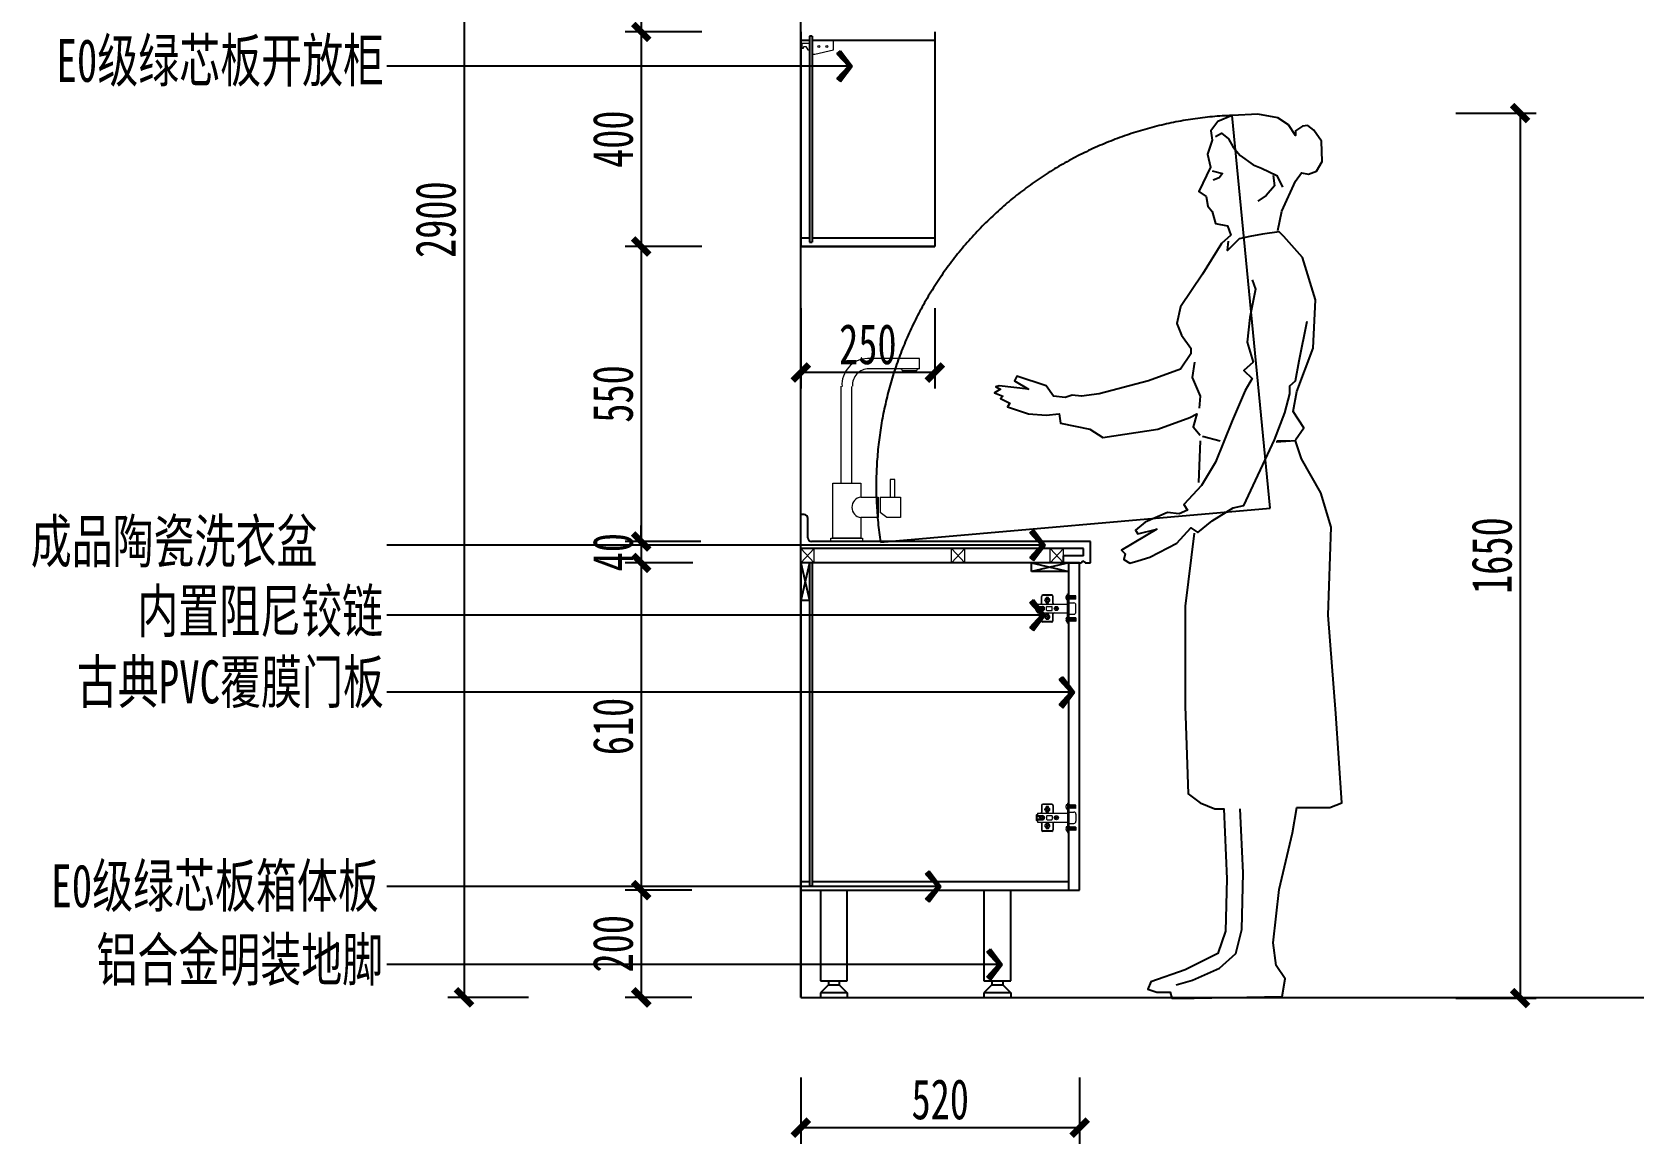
# Model space of a CAD drawing. Header units: millimetres. Extents: x 3104083 to 3173399, y -3165492 to -3044687.
# Drawn here: x 3158618 to 3161623, y -3100592 to -3098520 of the extents above; entities that cross this region are included whole.
import ezdxf

# ---------------------------------------------------------------- set-up
doc = ezdxf.new("R2010")
doc.units = ezdxf.units.MM
doc.header["$LTSCALE"] = 500
doc.header["$MEASUREMENT"] = 0
doc.header["$PDMODE"] = 2
doc.linetypes.add('ACAD_ISO03W100', pattern=[30, 12, -18])
doc.layers.get('0').update_dxf_attribs({"linetype": 'CONTINUOUS'})
doc.layers.get('DEFPOINTS').update_dxf_attribs({"linetype": 'CONTINUOUS'})
for name, color, linetype in [('1', 1, 'CONTINUOUS'), ('D-节点尺寸', 5, 'CONTINUOUS'), ('P-完成面', 3, 'CONTINUOUS'), ('W-基础引线', 35, 'CONTINUOUS'), ('台面', 4, 'CONTINUOUS'), ('柜体', 2, 'CONTINUOUS')]:
    doc.layers.add(name, color=color, linetype=linetype)
for name, color, linetype, lineweight in [('五金辅助件', 25, 'CONTINUOUS', 13), ('墙体', 6, 'CONTINUOUS', 25), ('电器', 85, 'CONTINUOUS', 15)]:
    doc.layers.add(name, color=color, linetype=linetype, lineweight=lineweight)
doc.styles.add('DIM', font='SimSun.ttf', dxfattribs={"width": 0.7})
doc.dimstyles.new('30', dxfattribs={"dimscale": 30, "dimtxt": 2.5, "dimasz": 1, "dimexe": 1, "dimexo": 1, "dimgap": 0.5, "dimtad": 1, "dimdec": 0, "dimzin": 0, "dimdsep": 46, "dimtxsty": 'DIM', "dimblk": 'ARCHTICK', "dimcen": 0, "dimclrd": 5, "dimclre": 5, "dimclrt": 35, "dimadec": 0, "dimazin": 0, "dimtfac": 0.5, "dimtdec": 0, "dimtix": 1, "dimtmove": 2, "dimatfit": 2, "dimldrblk": 'A', "dimfxl": 0, "dimtolj": 1, "dimtzin": 0, "dimlwd": -1, "dimlwe": -1, "dimarcsym": 0})
doc.dimstyles.new('基础引线', dxfattribs={"dimtxt": 3, "dimasz": 0.7, "dimexe": 2, "dimexo": 6, "dimgap": 1, "dimtad": 1, "dimdec": 0, "dimdsep": 46, "dimtxsty": 'Standard', "dimblk1": 'A', "dimblk2": 'A', "dimsah": 1, "dimcen": 3, "dimdle": 200, "dimclrd": 256, "dimclre": 256, "dimclrt": 2, "dimadec": 0, "dimazin": 0, "dimtfac": 1, "dimtdec": 0, "dimtix": 1, "dimtmove": 1, "dimatfit": 3, "dimldrblk": 'A', "dimfxl": 0, "dimtvp": 1, "dimtolj": 1, "dimtzin": 0, "dimarcsym": 0})

# ---------------------------------------------------------------- blocks, each defined once
blk = doc.blocks.new('_ArchTick')
at = {"color": 0, "linetype": 'ByBlock', "const_width": 0.4}
blk.add_lwpolyline([(-0.5, -0.5), (0.5, 0.5)], dxfattribs=at)
blk = doc.blocks.new('*D1636')
at = {"layer": 'DEFPOINTS', "color": 0, "ltscale": 100}
for p in [(3159896.6, -3097769.4), (3159753.3, -3098519.4), (3159896.6, -3098519.4)]:
    blk.add_point(p, dxfattribs=at)
at = {"layer": 'P-完成面', "color": 5, "ltscale": 100}
for p, q in [((3159866.6, -3097769.4), (3159723.3, -3097769.4)), ((3159753.3, -3097769.4), (3159753.3, -3098519.4)), ((3159866.6, -3098519.4), (3159723.3, -3098519.4))]:
    blk.add_line(p, q, dxfattribs=at)
at = {"layer": 'P-完成面', "color": 5, "ltscale": 100, "xscale": 30, "yscale": 30, "zscale": 30}
for p, rotation in [((3159753.3, -3097769.4), 90), ((3159753.3, -3098519.4), 270)]:
    blk.add_blockref('_ArchTick', p, dxfattribs=dict(at, rotation=rotation))
at = {"layer": 'P-完成面', "color": 35, "ltscale": 100, "insert": (3159700.8, -3098144.4), "char_height": 75, "attachment_point": 5, "rotation": 90, "style": 'DIM'}
blk.add_mtext('\\A1;750', dxfattribs=at)
blk = doc.blocks.new('A')
for p, q in [((-1.44, 1.15), (-1.09, 1.44)), ((-1.44, 1.15), (-0.37, 0)), ((-1.09, 1.44), (0, 0)), ((-0.37, 0), (-2.13, 0)), ((-1.44, -1.15), (-0.37, 0)), ((-1.09, -1.44), (0, 0)), ((-1.44, -1.15), (-1.09, -1.44))]:
    blk.add_line(p, q)
for points in [[(-1.44, 1.15), (-1.09, 1.44), (-0.37, 0), (0, 0)], [(-1.44, -1.15), (-1.09, -1.44), (-0.37, 0), (0, 0)]]:
    blk.add_solid(points)
blk = doc.blocks.new('*D1637')
at = {"layer": 'DEFPOINTS', "color": 0, "ltscale": 100}
for p in [(3159896.6, -3098519.4), (3159753.3, -3098919.4), (3159896.6, -3098919.4)]:
    blk.add_point(p, dxfattribs=at)
at = {"layer": 'P-完成面', "color": 5, "ltscale": 100}
for p, q in [((3159866.6, -3098519.4), (3159723.3, -3098519.4)), ((3159753.3, -3098519.4), (3159753.3, -3098919.4)), ((3159866.6, -3098919.4), (3159723.3, -3098919.4))]:
    blk.add_line(p, q, dxfattribs=at)
at = {"layer": 'P-完成面', "color": 5, "ltscale": 100, "xscale": 30, "yscale": 30, "zscale": 30}
for p, rotation in [((3159753.3, -3098519.4), 90), ((3159753.3, -3098919.4), 270)]:
    blk.add_blockref('_ArchTick', p, dxfattribs=dict(at, rotation=rotation))
at = {"layer": 'P-完成面', "color": 35, "ltscale": 100, "insert": (3159700.8, -3098719.4), "char_height": 75, "attachment_point": 5, "rotation": 90, "style": 'DIM'}
blk.add_mtext('\\A1;400', dxfattribs=at)
blk = doc.blocks.new('*D1638')
at = {"layer": 'DEFPOINTS', "color": 0, "ltscale": 100}
for p in [(3159896.6, -3098919.4), (3159753.3, -3099469.4), (3159894.4, -3099469.4)]:
    blk.add_point(p, dxfattribs=at)
at = {"layer": 'P-完成面', "color": 5, "ltscale": 100}
for p, q in [((3159866.6, -3098919.4), (3159723.3, -3098919.4)), ((3159753.3, -3098919.4), (3159753.3, -3099469.4)), ((3159864.4, -3099469.4), (3159723.3, -3099469.4))]:
    blk.add_line(p, q, dxfattribs=at)
at = {"layer": 'P-完成面', "color": 5, "ltscale": 100, "xscale": 30, "yscale": 30, "zscale": 30}
for p, rotation in [((3159753.3, -3098919.4), 90), ((3159753.3, -3099469.4), 270)]:
    blk.add_blockref('_ArchTick', p, dxfattribs=dict(at, rotation=rotation))
at = {"layer": 'P-完成面', "color": 35, "ltscale": 100, "insert": (3159700.8, -3099194.4), "char_height": 75, "attachment_point": 5, "rotation": 90, "style": 'DIM'}
blk.add_mtext('\\A1;550', dxfattribs=at)
blk = doc.blocks.new('*D1639')
at = {"layer": 'DEFPOINTS', "color": 0, "ltscale": 100}
for p in [(3159894.4, -3099469.4), (3159753.3, -3099509.4), (3159879.5, -3099509.4)]:
    blk.add_point(p, dxfattribs=at)
at = {"layer": 'P-完成面', "color": 5, "ltscale": 100}
for p, q in [((3159753.3, -3099469.4), (3159753.3, -3099439.4)), ((3159864.4, -3099469.4), (3159723.3, -3099469.4)), ((3159753.3, -3099469.4), (3159753.3, -3099509.4)), ((3159849.5, -3099509.4), (3159723.3, -3099509.4)), ((3159753.3, -3099509.4), (3159753.3, -3099539.4))]:
    blk.add_line(p, q, dxfattribs=at)
at = {"layer": 'P-完成面', "color": 5, "ltscale": 100, "xscale": 30, "yscale": 30, "zscale": 30}
for p, rotation in [((3159753.3, -3099469.4), 270), ((3159753.3, -3099509.4), 90)]:
    blk.add_blockref('_ArchTick', p, dxfattribs=dict(at, rotation=rotation))
at = {"layer": 'P-完成面', "color": 35, "ltscale": 100, "insert": (3159700.8, -3099489.4), "char_height": 75, "attachment_point": 5, "rotation": 90, "style": 'DIM'}
blk.add_mtext('\\A1;40', dxfattribs=at)
blk = doc.blocks.new('*D1640')
at = {"layer": 'DEFPOINTS', "color": 0, "ltscale": 100}
for p in [(3159879.5, -3099509.4), (3159753.3, -3100119.4), (3159877.9, -3100119.4)]:
    blk.add_point(p, dxfattribs=at)
at = {"layer": 'P-完成面', "color": 5, "ltscale": 100}
for p, q in [((3159849.5, -3099509.4), (3159723.3, -3099509.4)), ((3159753.3, -3099509.4), (3159753.3, -3100119.4)), ((3159847.9, -3100119.4), (3159723.3, -3100119.4))]:
    blk.add_line(p, q, dxfattribs=at)
at = {"layer": 'P-完成面', "color": 5, "ltscale": 100, "xscale": 30, "yscale": 30, "zscale": 30}
for p, rotation in [((3159753.3, -3099509.4), 90), ((3159753.3, -3100119.4), 270)]:
    blk.add_blockref('_ArchTick', p, dxfattribs=dict(at, rotation=rotation))
at = {"layer": 'P-完成面', "color": 35, "ltscale": 100, "insert": (3159700.8, -3099814.4), "char_height": 75, "attachment_point": 5, "rotation": 90, "style": 'DIM'}
blk.add_mtext('\\A1;610', dxfattribs=at)
blk = doc.blocks.new('*D1641')
at = {"layer": 'DEFPOINTS', "color": 0, "ltscale": 100}
for p in [(3159877.9, -3100119.4), (3159753.3, -3100319.4), (3159877.9, -3100319.4)]:
    blk.add_point(p, dxfattribs=at)
at = {"layer": 'P-完成面', "color": 5, "ltscale": 100}
for p, q in [((3159847.9, -3100119.4), (3159723.3, -3100119.4)), ((3159753.3, -3100119.4), (3159753.3, -3100319.4)), ((3159847.9, -3100319.4), (3159723.3, -3100319.4))]:
    blk.add_line(p, q, dxfattribs=at)
at = {"layer": 'P-完成面', "color": 5, "ltscale": 100, "xscale": 30, "yscale": 30, "zscale": 30}
for p, rotation in [((3159753.3, -3100119.4), 90), ((3159753.3, -3100319.4), 270)]:
    blk.add_blockref('_ArchTick', p, dxfattribs=dict(at, rotation=rotation))
at = {"layer": 'P-完成面', "color": 35, "ltscale": 100, "insert": (3159700.8, -3100219.4), "char_height": 75, "attachment_point": 5, "rotation": 90, "style": 'DIM'}
blk.add_mtext('\\A1;200', dxfattribs=at)
blk = doc.blocks.new('*D1642')
at = {"layer": 'DEFPOINTS', "color": 0, "ltscale": 100}
for p in [(3159916, -3097419.4), (3159422.8, -3100319.4), (3159877.9, -3100319.4)]:
    blk.add_point(p, dxfattribs=at)
at = {"layer": 'P-完成面', "color": 5, "ltscale": 100}
for p, q in [((3159542.8, -3097419.4), (3159392.8, -3097419.4)), ((3159422.8, -3097419.4), (3159422.8, -3100319.4)), ((3159542.8, -3100319.4), (3159392.8, -3100319.4))]:
    blk.add_line(p, q, dxfattribs=at)
at = {"layer": 'P-完成面', "color": 5, "ltscale": 100, "xscale": 30, "yscale": 30, "zscale": 30}
for p, rotation in [((3159422.8, -3097419.4), 90), ((3159422.8, -3100319.4), 270)]:
    blk.add_blockref('_ArchTick', p, dxfattribs=dict(at, rotation=rotation))
at = {"layer": 'P-完成面', "color": 35, "ltscale": 100, "insert": (3159370.3, -3098869.4), "char_height": 75, "attachment_point": 5, "rotation": 90, "style": 'DIM'}
blk.add_mtext('\\A1;2900', dxfattribs=at)
blk = doc.blocks.new('*D1605')
at = {"layer": 'DEFPOINTS', "color": 0, "ltscale": 100}
for p in [(3160051, -3100438.6), (3160571, -3100438.6), (3160571, -3100562.3)]:
    blk.add_point(p, dxfattribs=at)
at = {"layer": 'P-完成面', "color": 5, "ltscale": 100}
for p, q in [((3160051, -3100468.6), (3160051, -3100592.3)), ((3160571, -3100468.6), (3160571, -3100592.3)), ((3160051, -3100562.3), (3160571, -3100562.3))]:
    blk.add_line(p, q, dxfattribs=at)
at = {"layer": 'P-完成面', "color": 5, "ltscale": 100, "xscale": 30, "yscale": 30, "zscale": 30, "rotation": 180}
blk.add_blockref('_ArchTick', (3160051, -3100562.3), dxfattribs=at)
at = {"layer": 'P-完成面', "color": 5, "ltscale": 100, "xscale": 30, "yscale": 30, "zscale": 30}
blk.add_blockref('_ArchTick', (3160571, -3100562.3), dxfattribs=at)
at = {"layer": 'P-完成面', "color": 35, "ltscale": 100, "insert": (3160311, -3100509.8), "char_height": 75, "attachment_point": 5, "style": 'DIM'}
blk.add_mtext('\\A1;520', dxfattribs=at)
blk = doc.blocks.new('*D1607')
at = {"layer": 'DEFPOINTS', "color": 0, "ltscale": 100}
for p in [(3160051, -3098968.3), (3160301, -3098968.3), (3160051, -3099154.5)]:
    blk.add_point(p, dxfattribs=at)
at = {"layer": 'P-完成面', "color": 5, "ltscale": 100}
for p, q in [((3160051, -3099034.5), (3160051, -3099184.5)), ((3160301, -3099034.5), (3160301, -3099184.5)), ((3160301, -3099154.5), (3160051, -3099154.5))]:
    blk.add_line(p, q, dxfattribs=at)
at = {"layer": 'P-完成面', "color": 5, "ltscale": 100, "xscale": 30, "yscale": 30, "zscale": 30, "rotation": 180}
blk.add_blockref('_ArchTick', (3160051, -3099154.5), dxfattribs=at)
at = {"layer": 'P-完成面', "color": 5, "ltscale": 100, "xscale": 30, "yscale": 30, "zscale": 30}
blk.add_blockref('_ArchTick', (3160301, -3099154.5), dxfattribs=at)
at = {"layer": 'P-完成面', "color": 35, "ltscale": 100, "insert": (3160176, -3099102), "char_height": 75, "attachment_point": 5, "style": 'DIM'}
blk.add_mtext('\\A1;250', dxfattribs=at)
blk = doc.blocks.new('F02FMA01')
at = {"color": 0, "linetype": 'ByBlock'}
for p, q in [((34.1, 1509.5), (18.7, 1491.9)), ((31.9, 1529.2), (34.1, 1509.5)), ((18.7, 1491.9), (3.4, 1481)), ((-104.6, 1034.2), (-107.3, 956.5))]:
    blk.add_line(p, q, dxfattribs=at)
for points in [[(40.6, 1426.2), (47.8, 1462.5), (73.5, 1518.2), (84.5, 1533.6), (97.6, 1531.4), (112.4, 1537.3), (123.3, 1554.8), (121.8, 1592.7), (107.4, 1613.2), (96.4, 1622), (86.7, 1621.2), (73.5, 1612.4), (73.5, 1603.7), (60.4, 1623.4), (40.6, 1636.5), (3.4, 1643.1), (-44.9, 1640.9), (-71.2, 1629.9), (-84.3, 1612.4), (-82.1, 1594.9), (-90.9, 1568.6), (-84.9, 1544.7), (-106.7, 1499.2), (-93.1, 1489.7), (-90, 1471.6), (-81.7, 1461.9), (-75.6, 1439.4), (-53.6, 1435), (-47.1, 1417.5), (-64.6, 1402.1), (-99.7, 1345.2), (-141.3, 1283.8), (-147.9, 1253.2), (-139.1, 1231.2), (-121.6, 1207.1), (-121.6, 1196.2), (-141.3, 1167.7), (-200.5, 1145.8), (-292.6, 1121.7), (-325.5, 1117.3), (-343.1, 1119.5), (-356.2, 1115.1), (-378.1, 1117.3), (-391.3, 1137), (-446.1, 1154.6), (-450.5, 1145.8), (-424.2, 1130.5), (-479, 1137), (-485.6, 1134.9), (-476.8, 1130.5), (-487.8, 1123.9), (-472.4, 1117.3), (-476.8, 1112.9), (-459.3, 1104.2), (-463.6, 1097.6), (-424.2, 1084.5), (-391.3, 1082.3), (-367.2, 1084.5), (-365, 1066.9), (-310.2, 1056), (-286, 1040.7), (-183, 1056), (-123.8, 1077.9), (-110.6, 1084.5), (-117.2, 1060.4), (-104.1, 1045)], [(-75.6, 1601.5), (-64.6, 1608), (-51.4, 1597.1), (-42.7, 1581.8), (-29.5, 1566.4), (-5.4, 1548.9), (9.9, 1542.3), (38.5, 1529.2), (49.4, 1507.3)], [(-82.1, 1537.9), (-62.9, 1532.6), (-69, 1524.8), (-79.9, 1520.4)], [(73.5, 1036.3), (88.9, 1058.2), (69.1, 1088.9), (75.7, 1126.1), (106.4, 1207.1), (110.8, 1297), (86.7, 1375.8), (51.6, 1415.3), (42.8, 1424), (12.1, 1419.6), (-12, 1415.3), (-31.7, 1410.9), (-53.6, 1389), (-51.4, 1406.5)], [(-7.6, 1334.2), (-1, 1316.7), (-12, 1264.1), (-16.4, 1218.1), (-5.4, 1180.9), (-22.9, 1165.5), (-7.6, 1150.2), (-20.7, 1128.3), (-44.9, 1071.3), (-75.6, 994.7), (-101.9, 950.8), (-134.8, 915.8), (-128.2, 904.8), (-143.5, 898.3), (-165.5, 900.5), (-207.1, 882.9), (-224.7, 867.6), (-220.3, 861), (-185.2, 869.8), (-251, 830.4), (-244.4, 823.8), (-246.6, 812.8), (-235.6, 806.3), (-220.3, 810.6), (-198.3, 817.2), (-147.9, 843.5), (-121.6, 872), (-108.4, 863.2), (-82.1, 885.1), (-42.7, 909.2), (-22.9, 913.6), (34.1, 1036.3), (53.8, 1086.7), (62.6, 1121.7), (62.6, 1137), (73.5, 1145.8), (80.1, 1183.1), (95.5, 1257.5)], [(-115, 1180.9), (-119.4, 1152.4), (-104.1, 1117.3), (-106.3, 1095.4)], [(-115.7, 862), (-132.4, 725.9), (-132.4, 539.7), (-126.8, 375.8), (-104.6, 359.2), (-76.8, 348), (-60.1, 348), (-54.5, 217.5), (-57.3, 120.2), (-71.2, 78.6), (-132.4, 48), (-196.3, 25.8), (-201.9, 11.9), (-185.2, 6.3), (-160.2, 6.3), (-157.4, -4.8), (-115.7, -4.8), (48.4, -2), (53.9, 31.3), (37.2, 56.3), (31.7, 98), (42.8, 198), (67.8, 303.6), (76.2, 350.8), (137.3, 350.8), (159.6, 359.2), (148.5, 525.8), (134.6, 709.2), (140.1, 873.1), (120.7, 937), (84.5, 1000.9), (73.4, 1034.2), (37.2, 1031.5)], [(-99.7, 1042.8), (-66.8, 1034.1)], [(38.5, 1034.1), (62.6, 1034.1)], [(-149.1, 20.2), (-118.5, 28.6), (-68.4, 50.8), (-37.8, 78.6), (-26.7, 123), (-23.9, 228.6), (-29.5, 348)]]:
    blk.add_lwpolyline(points, dxfattribs=at)
blk = doc.blocks.new('*D1610')
at = {"layer": 'DEFPOINTS', "color": 0, "ltscale": 100}
for p in [(3161155.7, -3098670.8), (3161155.7, -3100320.8), (3161392.3, -3100320.8)]:
    blk.add_point(p, dxfattribs=at)
at = {"layer": 'P-完成面', "color": 5, "ltscale": 100}
for p, q in [((3161272.3, -3098670.8), (3161422.3, -3098670.8)), ((3161392.3, -3098670.8), (3161392.3, -3100320.8)), ((3161272.3, -3100320.8), (3161422.3, -3100320.8))]:
    blk.add_line(p, q, dxfattribs=at)
at = {"layer": 'P-完成面', "color": 5, "ltscale": 100, "xscale": 30, "yscale": 30, "zscale": 30}
for p, rotation in [((3161392.3, -3098670.8), 90), ((3161392.3, -3100320.8), 270)]:
    blk.add_blockref('_ArchTick', p, dxfattribs=dict(at, rotation=rotation))
at = {"layer": 'P-完成面', "color": 35, "ltscale": 100, "insert": (3161339.8, -3099495.8), "char_height": 75, "attachment_point": 5, "rotation": 90, "style": 'DIM'}
blk.add_mtext('\\A1;1650', dxfattribs=at)

msp = doc.modelspace()

# ---------------------------------------------------------------- linework, layer by layer
at = {"layer": '五金辅助件'}
for p, q in [((3160066.992, -3098540.899), (3160052.614, -3098540.899)), ((3160052.614, -3098540.899), (3160052.614, -3098549.961)), ((3160052.614, -3098549.961), (3160055.837, -3098549.961)), ((3160055.837, -3098549.961), (3160056.778, -3098546.339)), ((3160056.778, -3098546.339), (3160060.534, -3098546.339)), ((3160060.534, -3098546.339), (3160063.763, -3098552.835)), ((3160112.172, -3098552.754), (3160112.172, -3098535.399)), ((3160063.763, -3098552.835), (3160066.992, -3098552.835)), ((3160071.992, -3098560.801), (3160077.409, -3098560.801)), ((3160077.409, -3098560.801), (3160112.172, -3098552.754)), ((3160499.632, -3099584.096), (3160499.632, -3099571.839)), ((3160500.592, -3099584.096), (3160500.592, -3099571.839)), ((3160518.832, -3099568.959), (3160502.512, -3099568.959)), ((3160518.832, -3099569.919), (3160502.512, -3099569.919)), ((3160512.592, -3099573.759), (3160508.752, -3099573.759)), ((3160520.752, -3099584.319), (3160520.752, -3099571.839)), ((3160521.712, -3099584.319), (3160521.712, -3099571.839)), ((3160545.232, -3099573.361), (3160545.722, -3099573.361)), ((3160545.722, -3099574.321), (3160545.722, -3099573.361)), ((3160546.672, -3099570.001), (3160548.112, -3099570.001)), ((3160548.112, -3099621.759), (3160548.112, -3099567.039)), ((3160548.112, -3099567.039), (3160550.992, -3099567.039)), ((3160552.534, -3099570.961), (3160550.992, -3099570.575)), ((3160554.454, -3099570.961), (3160552.534, -3099570.481)), ((3160552.534, -3099577.201), (3160552.534, -3099570.481)), ((3160556.374, -3099570.961), (3160554.454, -3099570.481)), ((3160554.454, -3099577.201), (3160554.454, -3099570.481)), ((3160558.294, -3099570.961), (3160556.374, -3099570.481)), ((3160556.374, -3099577.201), (3160556.374, -3099570.481)), ((3160560.214, -3099570.961), (3160558.294, -3099570.481)), ((3160558.294, -3099577.201), (3160558.294, -3099570.481)), ((3160562.134, -3099570.961), (3160560.214, -3099570.481)), ((3160560.214, -3099577.201), (3160560.214, -3099570.481)), ((3160564.054, -3099570.961), (3160562.134, -3099570.481)), ((3160562.134, -3099577.201), (3160562.134, -3099570.481)), ((3160564.054, -3099576.721), (3160564.054, -3099570.961)), ((3160490.032, -3099598.965), (3160490.032, -3099589.833)), ((3160490.716, -3099588.914), (3160492.076, -3099588.506)), ((3160492.076, -3099600.292), (3160490.716, -3099599.884)), ((3160490.992, -3099598.251), (3160490.992, -3099590.548)), ((3160491.676, -3099589.628), (3160492.076, -3099589.508)), ((3160492.076, -3099599.29), (3160491.676, -3099599.17)), ((3160492.076, -3099586.239), (3160548.112, -3099586.239)), ((3160492.076, -3099591.039), (3160492.076, -3099586.239)), ((3160492.076, -3099590.559), (3160501.676, -3099590.559)), ((3160492.076, -3099602.559), (3160492.076, -3099597.759)), ((3160492.076, -3099598.239), (3160501.676, -3099598.239)), ((3160492.076, -3099602.559), (3160548.112, -3099602.559)), ((3160493.036, -3099591.999), (3160497.814, -3099591.999)), ((3160493.036, -3099596.799), (3160497.814, -3099596.799)), ((3160499.949, -3099593.859), (3160496.908, -3099594.557)), ((3160500.271, -3099595.262), (3160497.231, -3099595.961)), ((3160500.922, -3099591.665), (3160499.519, -3099591.987)), ((3160499.519, -3099591.987), (3160499.949, -3099593.859)), ((3160500.271, -3099595.262), (3160500.701, -3099597.133)), ((3160502.105, -3099596.811), (3160500.701, -3099597.133)), ((3160500.922, -3099591.665), (3160501.352, -3099593.536)), ((3160504.393, -3099592.837), (3160501.352, -3099593.536)), ((3160504.716, -3099594.241), (3160501.675, -3099594.94)), ((3160501.675, -3099594.94), (3160502.105, -3099596.811)), ((3160505.516, -3099594.879), (3160505.516, -3099593.919)), ((3160507.049, -3099576.686), (3160509.655, -3099579.082)), ((3160508.024, -3099575.626), (3160510.629, -3099578.022)), ((3160508.272, -3099575.447), (3160508.272, -3099574.239)), ((3160508.272, -3099583.839), (3160508.272, -3099582.631)), ((3160509.655, -3099579.082), (3160508.355, -3099580.495)), ((3160508.355, -3099580.495), (3160509.415, -3099581.47)), ((3160512.592, -3099584.319), (3160508.752, -3099584.319)), ((3160509.356, -3099597.279), (3160509.356, -3099591.519)), ((3160510.715, -3099580.056), (3160509.415, -3099581.47)), ((3160510.316, -3099590.559), (3160518.956, -3099590.559)), ((3160510.316, -3099598.239), (3160518.956, -3099598.239)), ((3160511.929, -3099576.608), (3160510.629, -3099578.022)), ((3160510.715, -3099580.056), (3160513.32, -3099582.452)), ((3160512.989, -3099577.583), (3160511.689, -3099578.996)), ((3160511.689, -3099578.996), (3160514.295, -3099581.392)), ((3160511.929, -3099576.608), (3160512.989, -3099577.583)), ((3160513.072, -3099575.447), (3160513.072, -3099574.239)), ((3160513.072, -3099583.839), (3160513.072, -3099582.631)), ((3160519.916, -3099597.279), (3160519.916, -3099591.519)), ((3160523.817, -3099593.567), (3160526.531, -3099594.53)), ((3160524.138, -3099592.663), (3160526.852, -3099593.626)), ((3160526.823, -3099595.143), (3160525.86, -3099597.858)), ((3160527.728, -3099595.464), (3160526.765, -3099598.179)), ((3160528.428, -3099590.62), (3160527.465, -3099593.334)), ((3160528.341, -3099595.172), (3160531.055, -3099596.136)), ((3160529.333, -3099590.941), (3160528.37, -3099593.655)), ((3160528.662, -3099594.268), (3160531.376, -3099595.231)), ((3160545.232, -3099574.321), (3160545.722, -3099574.321)), ((3160546.672, -3099577.681), (3160548.112, -3099577.681)), ((3160552.534, -3099576.721), (3160550.992, -3099577.106)), ((3160550.992, -3099583.839), (3160560.214, -3099583.839)), ((3160554.454, -3099576.721), (3160552.534, -3099577.201)), ((3160556.374, -3099576.721), (3160554.454, -3099577.201)), ((3160558.294, -3099576.721), (3160556.374, -3099577.201)), ((3160560.214, -3099576.721), (3160558.294, -3099577.201)), ((3160562.134, -3099576.721), (3160560.214, -3099577.201)), ((3160564.054, -3099576.721), (3160562.134, -3099577.201)), ((3160564.054, -3099601.119), (3160564.054, -3099587.679)), ((3160499.632, -3099616.959), (3160499.632, -3099604.702)), ((3160500.592, -3099616.959), (3160500.592, -3099604.702)), ((3160518.832, -3099618.879), (3160502.512, -3099618.879)), ((3160518.832, -3099619.839), (3160502.512, -3099619.839)), ((3160509.809, -3099609.219), (3160506.359, -3099610.011)), ((3160510.132, -3099610.622), (3160506.682, -3099611.415)), ((3160508.272, -3099604.959), (3160508.272, -3099606.167)), ((3160508.272, -3099613.351), (3160508.272, -3099614.559)), ((3160512.592, -3099604.479), (3160508.752, -3099604.479)), ((3160512.592, -3099615.039), (3160508.752, -3099615.039)), ((3160510.783, -3099607.025), (3160509.379, -3099607.347)), ((3160509.379, -3099607.347), (3160509.809, -3099609.219)), ((3160510.132, -3099610.622), (3160510.562, -3099612.493)), ((3160511.965, -3099612.171), (3160510.562, -3099612.493)), ((3160510.783, -3099607.025), (3160511.213, -3099608.896)), ((3160514.662, -3099608.104), (3160511.213, -3099608.896)), ((3160514.985, -3099609.507), (3160511.535, -3099610.3)), ((3160511.535, -3099610.3), (3160511.965, -3099612.171)), ((3160513.072, -3099604.959), (3160513.072, -3099606.167)), ((3160513.072, -3099613.351), (3160513.072, -3099614.559)), ((3160520.752, -3099616.959), (3160520.752, -3099604.479)), ((3160521.712, -3099616.959), (3160521.712, -3099604.479)), ((3160545.232, -3099614.477), (3160545.722, -3099614.477)), ((3160545.232, -3099615.437), (3160545.722, -3099615.437)), ((3160545.722, -3099614.477), (3160545.722, -3099615.437)), ((3160546.672, -3099611.117), (3160548.112, -3099611.117)), ((3160546.672, -3099618.797), (3160548.112, -3099618.797)), ((3160548.112, -3099621.759), (3160550.992, -3099621.759)), ((3160550.992, -3099604.959), (3160560.214, -3099604.959)), ((3160552.534, -3099612.077), (3160550.992, -3099611.692)), ((3160552.534, -3099617.837), (3160550.992, -3099618.223)), ((3160552.534, -3099611.597), (3160552.534, -3099618.317)), ((3160554.454, -3099612.077), (3160552.534, -3099611.597)), ((3160554.454, -3099617.837), (3160552.534, -3099618.317)), ((3160554.454, -3099611.597), (3160554.454, -3099618.317)), ((3160556.374, -3099612.077), (3160554.454, -3099611.597)), ((3160556.374, -3099617.837), (3160554.454, -3099618.317)), ((3160556.374, -3099611.597), (3160556.374, -3099618.317)), ((3160558.294, -3099612.077), (3160556.374, -3099611.597)), ((3160558.294, -3099617.837), (3160556.374, -3099618.317)), ((3160558.294, -3099611.597), (3160558.294, -3099618.317)), ((3160560.214, -3099612.077), (3160558.294, -3099611.597)), ((3160560.214, -3099617.837), (3160558.294, -3099618.317)), ((3160560.214, -3099611.597), (3160560.214, -3099618.317)), ((3160562.134, -3099612.077), (3160560.214, -3099611.597)), ((3160562.134, -3099617.837), (3160560.214, -3099618.317)), ((3160562.134, -3099611.597), (3160562.134, -3099618.317)), ((3160564.054, -3099612.077), (3160562.134, -3099611.597)), ((3160564.054, -3099617.837), (3160562.134, -3099618.317)), ((3160564.054, -3099612.077), (3160564.054, -3099617.837)), ((3160499.632, -3099961.839), (3160499.632, -3099974.096)), ((3160500.592, -3099961.839), (3160500.592, -3099974.096)), ((3160518.832, -3099958.959), (3160502.512, -3099958.959)), ((3160518.832, -3099959.919), (3160502.512, -3099959.919)), ((3160508.272, -3099965.447), (3160508.272, -3099964.239)), ((3160512.592, -3099963.759), (3160508.752, -3099963.759)), ((3160513.072, -3099965.447), (3160513.072, -3099964.239)), ((3160520.752, -3099961.839), (3160520.752, -3099974.319)), ((3160521.712, -3099961.839), (3160521.712, -3099974.319)), ((3160545.232, -3099963.361), (3160545.722, -3099963.361)), ((3160545.232, -3099964.321), (3160545.722, -3099964.321)), ((3160545.722, -3099964.321), (3160545.722, -3099963.361)), ((3160546.672, -3099960.001), (3160548.112, -3099960.001)), ((3160548.112, -3099957.039), (3160548.112, -3100011.759)), ((3160548.112, -3099957.039), (3160550.992, -3099957.039)), ((3160552.534, -3099960.961), (3160550.992, -3099960.575)), ((3160552.534, -3099967.201), (3160552.534, -3099960.481)), ((3160554.454, -3099960.961), (3160552.534, -3099960.481)), ((3160554.454, -3099967.201), (3160554.454, -3099960.481)), ((3160556.374, -3099960.961), (3160554.454, -3099960.481)), ((3160556.374, -3099967.201), (3160556.374, -3099960.481)), ((3160558.294, -3099960.961), (3160556.374, -3099960.481)), ((3160558.294, -3099967.201), (3160558.294, -3099960.481)), ((3160560.214, -3099960.961), (3160558.294, -3099960.481)), ((3160560.214, -3099967.201), (3160560.214, -3099960.481)), ((3160562.134, -3099960.961), (3160560.214, -3099960.481)), ((3160562.134, -3099967.201), (3160562.134, -3099960.481)), ((3160564.054, -3099960.961), (3160562.134, -3099960.481)), ((3160564.054, -3099966.721), (3160564.054, -3099960.961)), ((3160490.032, -3099979.833), (3160490.032, -3099988.965)), ((3160492.076, -3099978.506), (3160490.716, -3099978.914)), ((3160490.716, -3099989.884), (3160492.076, -3099990.292)), ((3160490.992, -3099980.548), (3160490.992, -3099988.251)), ((3160492.076, -3099979.508), (3160491.676, -3099979.628)), ((3160491.676, -3099989.17), (3160492.076, -3099989.29)), ((3160492.076, -3099976.239), (3160548.112, -3099976.239)), ((3160492.076, -3099976.239), (3160492.076, -3099981.039)), ((3160492.076, -3099980.559), (3160501.676, -3099980.559)), ((3160492.076, -3099987.759), (3160492.076, -3099992.559)), ((3160492.076, -3099988.239), (3160501.676, -3099988.239)), ((3160492.076, -3099992.559), (3160548.112, -3099992.559)), ((3160493.036, -3099981.999), (3160497.814, -3099981.999)), ((3160493.036, -3099986.799), (3160497.814, -3099986.799)), ((3160499.949, -3099984.94), (3160496.908, -3099984.241)), ((3160500.271, -3099983.536), (3160497.231, -3099982.837)), ((3160499.519, -3099986.811), (3160499.949, -3099984.94)), ((3160500.922, -3099987.133), (3160499.519, -3099986.811)), ((3160500.271, -3099983.536), (3160500.701, -3099981.665)), ((3160502.105, -3099981.987), (3160500.701, -3099981.665)), ((3160500.922, -3099987.133), (3160501.352, -3099985.262)), ((3160504.393, -3099985.961), (3160501.352, -3099985.262)), ((3160501.675, -3099983.859), (3160502.105, -3099981.987)), ((3160504.716, -3099984.557), (3160501.675, -3099983.859)), ((3160505.516, -3099983.919), (3160505.516, -3099984.879)), ((3160509.809, -3099969.58), (3160506.359, -3099968.787)), ((3160510.132, -3099968.176), (3160506.682, -3099967.384)), ((3160508.272, -3099973.839), (3160508.272, -3099972.631)), ((3160512.592, -3099974.319), (3160508.752, -3099974.319)), ((3160512.592, -3099994.479), (3160508.752, -3099994.479)), ((3160509.356, -3099981.519), (3160509.356, -3099987.279)), ((3160509.379, -3099971.451), (3160509.809, -3099969.58)), ((3160510.783, -3099971.773), (3160509.379, -3099971.451)), ((3160510.132, -3099968.176), (3160510.562, -3099966.305)), ((3160510.316, -3099980.559), (3160518.956, -3099980.559)), ((3160510.316, -3099988.239), (3160518.956, -3099988.239)), ((3160511.965, -3099966.627), (3160510.562, -3099966.305)), ((3160510.783, -3099971.773), (3160511.213, -3099969.902)), ((3160514.662, -3099970.695), (3160511.213, -3099969.902)), ((3160511.535, -3099968.499), (3160511.965, -3099966.627)), ((3160514.985, -3099969.291), (3160511.535, -3099968.499)), ((3160513.072, -3099973.839), (3160513.072, -3099972.631)), ((3160519.916, -3099981.519), (3160519.916, -3099987.279)), ((3160520.752, -3099994.479), (3160520.752, -3100006.959)), ((3160521.712, -3099994.479), (3160521.712, -3100006.959)), ((3160523.817, -3099985.231), (3160526.531, -3099984.268)), ((3160524.138, -3099986.136), (3160526.852, -3099985.172)), ((3160526.823, -3099983.655), (3160525.86, -3099980.941)), ((3160527.728, -3099983.334), (3160526.765, -3099980.62)), ((3160528.428, -3099988.179), (3160527.465, -3099985.464)), ((3160528.341, -3099983.626), (3160531.055, -3099982.663)), ((3160529.333, -3099987.858), (3160528.37, -3099985.143)), ((3160528.662, -3099984.53), (3160531.376, -3099983.567)), ((3160546.672, -3099967.681), (3160548.112, -3099967.681)), ((3160552.534, -3099966.721), (3160550.992, -3099967.106)), ((3160550.992, -3099973.839), (3160560.214, -3099973.839)), ((3160554.454, -3099966.721), (3160552.534, -3099967.201)), ((3160556.374, -3099966.721), (3160554.454, -3099967.201)), ((3160558.294, -3099966.721), (3160556.374, -3099967.201)), ((3160560.214, -3099966.721), (3160558.294, -3099967.201)), ((3160562.134, -3099966.721), (3160560.214, -3099967.201)), ((3160564.054, -3099966.721), (3160562.134, -3099967.201)), ((3160564.054, -3099977.679), (3160564.054, -3099991.119)), ((3160499.632, -3099994.702), (3160499.632, -3100006.959)), ((3160500.592, -3099994.702), (3160500.592, -3100006.959)), ((3160518.832, -3100008.879), (3160502.512, -3100008.879)), ((3160518.832, -3100009.839), (3160502.512, -3100009.839)), ((3160507.049, -3100002.112), (3160509.655, -3099999.716)), ((3160508.024, -3100003.172), (3160510.629, -3100000.776)), ((3160508.272, -3099994.959), (3160508.272, -3099996.167)), ((3160508.272, -3100003.351), (3160508.272, -3100004.559)), ((3160508.355, -3099998.303), (3160509.415, -3099997.328)), ((3160509.655, -3099999.716), (3160508.355, -3099998.303)), ((3160512.592, -3100005.039), (3160508.752, -3100005.039)), ((3160510.715, -3099998.742), (3160509.415, -3099997.328)), ((3160511.929, -3100002.19), (3160510.629, -3100000.776)), ((3160510.715, -3099998.742), (3160513.32, -3099996.346)), ((3160511.689, -3099999.802), (3160514.295, -3099997.406)), ((3160512.989, -3100001.215), (3160511.689, -3099999.802)), ((3160511.929, -3100002.19), (3160512.989, -3100001.215)), ((3160513.072, -3099994.959), (3160513.072, -3099996.167)), ((3160513.072, -3100003.351), (3160513.072, -3100004.559)), ((3160545.232, -3100004.477), (3160545.722, -3100004.477)), ((3160545.232, -3100005.437), (3160545.722, -3100005.437)), ((3160545.722, -3100004.477), (3160545.722, -3100005.437)), ((3160546.672, -3100001.117), (3160548.112, -3100001.117)), ((3160546.672, -3100008.797), (3160548.112, -3100008.797)), ((3160548.112, -3100011.759), (3160550.992, -3100011.759)), ((3160550.992, -3099994.959), (3160560.214, -3099994.959)), ((3160552.534, -3100002.077), (3160550.992, -3100001.692)), ((3160552.534, -3100007.837), (3160550.992, -3100008.223)), ((3160554.454, -3100002.077), (3160552.534, -3100001.597)), ((3160552.534, -3100001.597), (3160552.534, -3100008.317)), ((3160554.454, -3100007.837), (3160552.534, -3100008.317)), ((3160556.374, -3100002.077), (3160554.454, -3100001.597)), ((3160554.454, -3100001.597), (3160554.454, -3100008.317)), ((3160556.374, -3100007.837), (3160554.454, -3100008.317)), ((3160558.294, -3100002.077), (3160556.374, -3100001.597)), ((3160556.374, -3100001.597), (3160556.374, -3100008.317)), ((3160558.294, -3100007.837), (3160556.374, -3100008.317)), ((3160560.214, -3100002.077), (3160558.294, -3100001.597)), ((3160558.294, -3100001.597), (3160558.294, -3100008.317)), ((3160560.214, -3100007.837), (3160558.294, -3100008.317)), ((3160562.134, -3100002.077), (3160560.214, -3100001.597)), ((3160560.214, -3100001.597), (3160560.214, -3100008.317)), ((3160562.134, -3100007.837), (3160560.214, -3100008.317)), ((3160564.054, -3100002.077), (3160562.134, -3100001.597)), ((3160562.134, -3100001.597), (3160562.134, -3100008.317)), ((3160564.054, -3100007.837), (3160562.134, -3100008.317)), ((3160564.054, -3100002.077), (3160564.054, -3100007.837))]:
    msp.add_line(p, q, dxfattribs=at)
at = {"layer": '五金辅助件', "linetype": 'ACAD_ISO03W100'}
for p, q in [((3160050.992, -3099509.399), (3160050.992, -3099482.399)), ((3160075.992, -3099482.399), (3160050.992, -3099509.399)), ((3160050.992, -3099482.399), (3160075.992, -3099509.399)), ((3160075.992, -3099509.399), (3160075.992, -3099482.399)), ((3160331.992, -3099509.399), (3160331.992, -3099482.399)), ((3160356.992, -3099482.399), (3160331.992, -3099509.399)), ((3160331.992, -3099482.399), (3160356.992, -3099509.399)), ((3160356.992, -3099509.399), (3160356.992, -3099482.399)), ((3160515.992, -3099509.399), (3160515.992, -3099482.399)), ((3160540.992, -3099482.399), (3160515.992, -3099509.399)), ((3160515.992, -3099482.399), (3160540.992, -3099509.399)), ((3160540.992, -3099509.399), (3160540.992, -3099482.399))]:
    msp.add_line(p, q, dxfattribs=at)
at = {"layer": '五金辅助件'}
for centre, radius in [((3160084.478, -3098546.687), 1.947), ((3160099.482, -3098546.687), 1.947), ((3160500.812, -3099594.399), 3.84), ((3160510.672, -3099579.039), 4.32), ((3160527.596, -3099594.399), 3.84), ((3160510.672, -3099609.759), 4.32), ((3160500.812, -3099984.399), 3.84), ((3160510.672, -3099969.039), 4.32), ((3160527.596, -3099984.399), 3.84), ((3160510.672, -3099999.759), 4.32)]:
    msp.add_circle(centre, radius, dxfattribs=at)
for centre, radius, start, end in [((3160502.512, -3099571.839), 2.88, 90, 180), ((3160502.512, -3099571.839), 1.92, 90, 180), ((3160508.752, -3099574.239), 0.48, 90, 180), ((3160512.592, -3099574.239), 0.48, 0, 90), ((3160518.832, -3099571.839), 2.88, 0, 90), ((3160518.832, -3099571.839), 1.92, 0, 90), ((3160551.072, -3099573.841), 5.84, 138.88791, 175.285439), ((3160490.992, -3099589.833), 0.96, 106.699244, 180), ((3160490.992, -3099598.965), 0.96, 180, 253.300756), ((3160491.952, -3099590.548), 0.96, 106.699244, 180), ((3160491.952, -3099598.251), 0.96, 180, 253.300756), ((3160493.036, -3099591.039), 0.96, 180, 270), ((3160493.036, -3099597.759), 0.96, 90, 180), ((3160500.812, -3099594.399), 2.73, 177.650754, 208.229505), ((3160496.752, -3099584.096), 2.88, 311.924093, 0), ((3160496.752, -3099604.702), 2.88, 0, 48.075907), ((3160496.752, -3099584.096), 3.84, 326.080816, 0), ((3160496.752, -3099604.702), 3.84, 0, 33.919184), ((3160502.061, -3099593.994), 3.456, 1.233582, 96.394568), ((3160502.061, -3099594.805), 3.456, 263.605432, 358.766418), ((3160500.812, -3099594.399), 2.73, 357.650754, 28.229505), ((3160510.672, -3099579.039), 2.869, 122.868001, 151.937832), ((3160508.752, -3099583.839), 0.48, 180, 270), ((3160510.316, -3099591.519), 0.96, 90, 180), ((3160510.316, -3099597.279), 0.96, 180, 270), ((3160510.672, -3099579.039), 2.869, 302.868001, 331.937832), ((3160512.592, -3099583.839), 0.48, 270, 0), ((3160518.956, -3099591.519), 0.96, 0, 90), ((3160518.956, -3099597.279), 0.96, 270, 0), ((3160523.632, -3099584.319), 2.88, 180, 221.810315), ((3160523.632, -3099604.479), 2.88, 138.189685, 180), ((3160523.632, -3099584.319), 1.92, 180, 270), ((3160523.632, -3099604.479), 1.92, 90, 180), ((3160526.371, -3099594.983), 0.48, 340.464436, 70.464436), ((3160527.013, -3099593.173), 0.48, 250.464436, 340.464436), ((3160528.18, -3099595.625), 0.48, 70.464436, 160.464436), ((3160528.822, -3099593.815), 0.48, 160.464436, 250.464436), ((3160551.072, -3099573.841), 5.84, 184.714561, 221.11209), ((3160560.214, -3099587.679), 3.84, 0, 90), ((3160560.214, -3099601.119), 3.84, 270, 0), ((3160502.512, -3099616.959), 2.88, 180, 270), ((3160502.512, -3099616.959), 1.92, 180, 270), ((3160510.672, -3099609.759), 2.869, 178.405214, 207.475045), ((3160508.752, -3099604.959), 0.48, 90, 180), ((3160508.752, -3099614.559), 0.48, 180, 270), ((3160512.592, -3099604.959), 0.48, 0, 90), ((3160512.592, -3099614.559), 0.48, 270, 0), ((3160510.672, -3099609.759), 2.869, 358.405214, 27.475045), ((3160518.832, -3099616.959), 1.92, 270, 0), ((3160518.832, -3099616.959), 2.88, 270, 0), ((3160551.072, -3099614.957), 5.84, 138.88791, 175.285439), ((3160551.072, -3099614.957), 5.84, 184.714561, 221.11209), ((3160502.512, -3099961.839), 2.88, 90, 180), ((3160502.512, -3099961.839), 1.92, 90, 180), ((3160508.752, -3099964.239), 0.48, 90, 180), ((3160512.592, -3099964.239), 0.48, 0, 90), ((3160518.832, -3099961.839), 2.88, 0, 90), ((3160518.832, -3099961.839), 1.92, 0, 90), ((3160551.072, -3099963.841), 5.84, 138.88791, 175.285439), ((3160551.072, -3099963.841), 5.84, 184.714561, 221.11209), ((3160490.992, -3099979.833), 0.96, 106.699244, 180), ((3160490.992, -3099988.965), 0.96, 180, 253.300756), ((3160491.952, -3099980.548), 0.96, 106.699244, 180), ((3160491.952, -3099988.251), 0.96, 180, 253.300756), ((3160493.036, -3099981.039), 0.96, 180, 270), ((3160493.036, -3099987.759), 0.96, 90, 180), ((3160500.812, -3099984.399), 2.73, 151.770495, 182.349246), ((3160496.752, -3099974.096), 2.88, 311.924093, 0), ((3160496.752, -3099994.702), 2.88, 0, 48.075907), ((3160496.752, -3099974.096), 3.84, 326.080816, 0), ((3160496.752, -3099994.702), 3.84, 0, 33.919184), ((3160502.061, -3099983.994), 3.456, 1.233582, 96.394568), ((3160502.061, -3099984.805), 3.456, 263.605432, 358.766418), ((3160500.812, -3099984.399), 2.73, 331.770495, 2.349246), ((3160510.672, -3099969.039), 2.869, 152.524955, 181.594786), ((3160508.752, -3099973.839), 0.48, 180, 270), ((3160508.752, -3099994.959), 0.48, 90, 180), ((3160510.316, -3099981.519), 0.96, 90, 180), ((3160510.316, -3099987.279), 0.96, 180, 270), ((3160512.592, -3099973.839), 0.48, 270, 0), ((3160512.592, -3099994.959), 0.48, 0, 90), ((3160510.672, -3099969.039), 2.869, 332.524955, 1.594786), ((3160518.956, -3099981.519), 0.96, 0, 90), ((3160518.956, -3099987.279), 0.96, 270, 0), ((3160523.632, -3099974.319), 2.88, 180, 221.810315), ((3160523.632, -3099994.479), 2.88, 138.189685, 180), ((3160523.632, -3099974.319), 1.92, 180, 270), ((3160523.632, -3099994.479), 1.92, 90, 180), ((3160526.371, -3099983.815), 0.48, 289.535564, 19.535564), ((3160527.013, -3099985.625), 0.48, 19.535564, 109.535564), ((3160528.18, -3099983.173), 0.48, 199.535564, 289.535564), ((3160528.822, -3099984.983), 0.48, 109.535564, 199.535564), ((3160560.214, -3099977.679), 3.84, 0, 90), ((3160560.214, -3099991.119), 3.84, 270, 0), ((3160502.512, -3100006.959), 2.88, 180, 270), ((3160502.512, -3100006.959), 1.92, 180, 270), ((3160510.672, -3099999.759), 2.869, 208.062168, 237.131999), ((3160508.752, -3100004.559), 0.48, 180, 270), ((3160510.672, -3099999.759), 2.869, 28.062168, 57.131999), ((3160512.592, -3100004.559), 0.48, 270, 0), ((3160518.832, -3100006.959), 1.92, 270, 0), ((3160518.832, -3100006.959), 2.88, 270, 0), ((3160551.072, -3100004.957), 5.84, 138.88791, 175.285439), ((3160551.072, -3100004.957), 5.84, 184.714561, 221.11209)]:
    msp.add_arc(centre, radius, start, end, dxfattribs=at)
at = {"layer": '台面'}
for p, q in [((3160056.992, -3099419.399), (3160050.992, -3099419.399)), ((3160050.992, -3099482.399), (3160050.992, -3099419.399)), ((3160063.992, -3099462.399), (3160063.992, -3099426.399)), ((3160577.992, -3099482.399), (3160050.992, -3099482.399)), ((3160590.992, -3099469.399), (3160070.992, -3099469.399)), ((3160577.992, -3099496.399), (3160577.992, -3099482.399)), ((3160590.992, -3099509.399), (3160590.992, -3099469.399)), ((3160577.992, -3099496.399), (3160540.992, -3099496.399)), ((3160540.992, -3099509.399), (3160574.635, -3099509.399)), ((3160581.259, -3099509.399), (3160590.992, -3099509.399))]:
    msp.add_line(p, q, dxfattribs=at)
for centre, radius, start, end in [((3160056.992, -3099426.399), 7, 0, 90), ((3160070.992, -3099462.399), 7, 180, 270), ((3160577.947, -3099509.715), 3.327, 5.454106, 174.545894)]:
    msp.add_arc(centre, radius, start, end, dxfattribs=at)
at = {"layer": '墙体'}
for q in [(3160050.992, -3097419.399), (3161623.092, -3100319.399)]:
    msp.add_line((3160050.992, -3100319.399), q, dxfattribs=at)
at = {"layer": '柜体'}
for p, q in [((3160050.992, -3098519.399), (3160050.992, -3098919.399)), ((3160300.992, -3098519.399), (3160300.992, -3098919.399)), ((3160066.992, -3098535.399), (3160050.992, -3098535.399)), ((3160066.992, -3098527.399), (3160066.992, -3098911.399)), ((3160071.992, -3098527.399), (3160066.992, -3098527.399)), ((3160071.992, -3098527.399), (3160071.992, -3098911.399)), ((3160300.992, -3098535.399), (3160071.992, -3098535.399)), ((3160050.992, -3098903.399), (3160066.992, -3098903.399)), ((3160066.992, -3098911.399), (3160071.992, -3098911.399)), ((3160071.992, -3098903.399), (3160300.992, -3098903.399)), ((3160300.992, -3098919.399), (3160050.992, -3098919.399)), ((3160050.992, -3098919.399), (3160300.992, -3098919.399)), ((3160570.992, -3099509.399), (3160050.992, -3099509.399)), ((3160050.992, -3099509.399), (3160050.992, -3100119.399)), ((3160066.992, -3099509.399), (3160050.992, -3099579.399)), ((3160050.992, -3099509.399), (3160066.992, -3099579.399)), ((3160066.992, -3099509.399), (3160066.992, -3100111.399)), ((3160071.992, -3099509.399), (3160071.992, -3100111.399)), ((3160480.992, -3099525.399), (3160480.992, -3099509.399)), ((3160550.992, -3099509.399), (3160480.992, -3099525.399)), ((3160480.992, -3099509.399), (3160550.992, -3099525.399)), ((3160540.992, -3099509.399), (3160540.992, -3099496.399)), ((3160550.992, -3100119.399), (3160550.992, -3099509.399)), ((3160570.992, -3100119.399), (3160570.992, -3099509.399)), ((3160550.992, -3099525.399), (3160480.992, -3099525.399)), ((3160066.992, -3099579.399), (3160050.992, -3099579.399)), ((3160050.992, -3100103.399), (3160066.992, -3100103.399)), ((3160066.992, -3100111.399), (3160071.992, -3100111.399)), ((3160071.992, -3100103.399), (3160550.992, -3100103.399)), ((3160050.992, -3100119.399), (3160570.992, -3100119.399)), ((3160050.992, -3100119.399), (3160050.992, -3100319.399)), ((3160087.563, -3100119.399), (3160087.563, -3100288.338)), ((3160137.563, -3100288.338), (3160137.563, -3100119.399)), ((3160392.352, -3100119.399), (3160392.352, -3100288.338)), ((3160442.352, -3100288.338), (3160442.352, -3100119.399)), ((3160087.563, -3100288.338), (3160137.563, -3100288.338)), ((3160102.386, -3100288.338), (3160102.386, -3100296.2)), ((3160122.74, -3100288.338), (3160122.74, -3100296.2)), ((3160392.352, -3100288.338), (3160442.352, -3100288.338)), ((3160407.175, -3100288.338), (3160407.175, -3100296.2)), ((3160427.529, -3100288.338), (3160427.529, -3100296.2)), ((3160102.386, -3100296.2), (3160087.563, -3100311.231)), ((3160087.563, -3100311.231), (3160087.563, -3100319.399)), ((3160137.563, -3100311.231), (3160087.563, -3100311.231)), ((3160102.386, -3100296.2), (3160122.74, -3100296.2)), ((3160122.74, -3100296.2), (3160137.563, -3100311.231)), ((3160137.563, -3100311.231), (3160137.563, -3100319.399)), ((3160407.175, -3100296.2), (3160392.352, -3100311.231)), ((3160392.352, -3100311.231), (3160392.352, -3100319.399)), ((3160442.352, -3100311.231), (3160392.352, -3100311.231)), ((3160407.175, -3100296.2), (3160427.529, -3100296.2)), ((3160427.529, -3100296.2), (3160442.352, -3100311.231)), ((3160442.352, -3100311.231), (3160442.352, -3100319.399))]:
    msp.add_line(p, q, dxfattribs=at)
at = {"layer": '柜体', "linetype": 'ACAD_ISO03W100'}
for p, q in [((3160926.371, -3099407.248), (3160855.216, -3098675.108)), ((3160199.596, -3099470.788), (3160926.371, -3099407.248))]:
    msp.add_line(p, q, dxfattribs=at)
msp.add_arc((3160882.697, -3099365.699), 691.138, 92.278815, 188.745903, dxfattribs=at)
at = {"layer": '电器'}
for p, q in [((3160272.31, -3099128.25), (3160175.478, -3099128.25)), ((3160272.31, -3099147.45), (3160177.426, -3099147.45)), ((3160240.804, -3099151.285), (3160266.691, -3099151.285)), ((3160272.31, -3099147.45), (3160272.31, -3099128.25)), ((3160126.44, -3099360.982), (3160126.44, -3099179.885)), ((3160145.914, -3099360.982), (3160145.914, -3099180.73)), ((3160110.644, -3099463.382), (3160110.644, -3099360.982)), ((3160110.644, -3099360.982), (3160163.087, -3099360.982)), ((3160163.087, -3099360.982), (3160163.087, -3099386.582)), ((3160163.087, -3099360.982), (3160163.087, -3099386.582)), ((3160163.087, -3099386.582), (3160195.087, -3099386.582)), ((3160195.087, -3099386.582), (3160195.087, -3099424.982)), ((3160198.927, -3099386.582), (3160198.927, -3099415.702)), ((3160198.927, -3099386.582), (3160236.687, -3099386.582)), ((3160236.687, -3099386.582), (3160236.687, -3099424.982)), ((3160211.407, -3099424.982), (3160198.927, -3099415.702)), ((3160163.087, -3099424.982), (3160163.087, -3099463.382)), ((3160195.087, -3099424.982), (3160163.087, -3099424.982)), ((3160236.687, -3099424.982), (3160211.407, -3099424.982)), ((3160163.087, -3099463.382), (3160110.644, -3099463.382))]:
    msp.add_line(p, q, dxfattribs=at)
for points in [[(3160266.691, -3099151.285), (3160240.899, -3099151.285), (3160240.899, -3099154.167), (3160266.691, -3099154.167)], [(3160217.807, -3099386.582), (3160226.317, -3099386.582), (3160226.317, -3099353.97), (3160217.807, -3099353.97)], [(3160106.655, -3099463.382), (3160166.089, -3099463.382), (3160166.089, -3099469.399), (3160106.655, -3099469.399)]]:
    msp.add_lwpolyline(points, close=True, dxfattribs=at)
for centre, radius, start, end in [((3160176.414, -3099176.983), 48.742, 91.100975, 184.409002), ((3160177.735, -3099177.953), 30.505, 89.420763, 183.631178), ((3160233.767, -3099154.347), 7.674, 23.510567, 63.978922), ((3160273.729, -3099154.347), 7.674, 116.021078, 156.489433), ((3160165.433, -3099405.782), 19.343, 96.96651, 263.03349)]:
    msp.add_arc(centre, radius, start, end, dxfattribs=at)

# ---------------------------------------------------------------- block references
at = {"layer": '1', "color": 124}
msp.add_blockref('F02FMA01', (3160900.082, -3100316.007), dxfattribs=at)

# ---------------------------------------------------------------- texts
at = {"layer": 'D-节点尺寸', "color": 35, "ltscale": 100, "char_height": 80, "attachment_point": 5, "style": 'DIM'}
for s, width, insert in [('\\pi242.67;E0级绿芯板开放柜', 1464.32065, (3158846.857, -3098577.058)), ('成品陶瓷洗衣盆', 1464.32065, (3158882.126, -3099473.654)), ('\\pi242.67;内置阻尼铰链', 1464.32065, (3158921.28, -3099603.434)), ('\\pi154.78;古典PVC覆膜门板', 948.71223, (3158909.63, -3099735.609)), ('E0级绿芯板箱体板', 1244.42369, (3158958.522, -3100115.756)), ('铝合金明装地脚', 1031.57636, (3159004.698, -3100253.573))]:
    msp.add_mtext_dynamic_manual_height_columns(s, width=width, gutter_width=400, heights=[0], dxfattribs=dict(at, insert=insert))

# ---------------------------------------------------------------- dimensions: what is measured, and where the dimension line sits
at = {"layer": 'P-完成面', "color": 251, "ltscale": 100}
for base, p1, p2, picture, middle in [((3159422.806, -3100319.399), (3159915.952, -3097419.399), (3159877.906, -3100319.399), '*D1642', (3159370.306, -3098869.399)), ((3159753.325, -3098519.399), (3159896.638, -3097769.399), (3159896.638, -3098519.399), '*D1636', (3159700.825, -3098144.399)), ((3159753.325, -3098919.399), (3159896.638, -3098519.399), (3159896.638, -3098919.399), '*D1637', (3159700.825, -3098719.399)), ((3161392.344, -3100320.788), (3161155.749, -3098670.788), (3161155.749, -3100320.788), '*D1610', (3161339.844, -3099495.788)), ((3159753.325, -3099469.399), (3159896.638, -3098919.399), (3159894.418, -3099469.399), '*D1638', (3159700.825, -3099194.399)), ((3159753.325, -3099509.399), (3159894.418, -3099469.399), (3159879.5, -3099509.399), '*D1639', (3159700.825, -3099489.399)), ((3159753.325, -3100119.399), (3159879.5, -3099509.399), (3159877.906, -3100119.399), '*D1640', (3159700.825, -3099814.399)), ((3159753.325, -3100319.399), (3159877.906, -3100119.399), (3159877.906, -3100319.399), '*D1641', (3159700.825, -3100219.399))]:
    dim = msp.add_linear_dim(base=base, p1=p1, p2=p2, angle=90, dimstyle='30', dxfattribs=at)
    dim.commit()
    dim.dimension.update_dxf_attribs({"geometry": picture, "text_midpoint": middle})
for base, p1, p2, picture, middle in [((3160050.992, -3099154.457), (3160300.992, -3098968.338), (3160050.992, -3098968.338), '*D1607', (3160175.992, -3099101.957)), ((3160570.992, -3100562.31), (3160050.992, -3100438.601), (3160570.992, -3100438.601), '*D1605', (3160310.992, -3100509.81))]:
    dim = msp.add_linear_dim(base=base, p1=p1, p2=p2, dimstyle='30', dxfattribs=at)
    dim.commit()
    dim.dimension.update_dxf_attribs({"geometry": picture, "text_midpoint": middle})

# ---------------------------------------------------------------- leaders
at = {"layer": 'W-基础引线'}
for points in [[(3160147.042, -3098583.188), (3159278.749, -3098583.188)], [(3160506.92, -3099476.068), (3159278.749, -3099476.068)], [(3160506.92, -3099606.668), (3159278.749, -3099606.668)], [(3160561.283, -3099750.539), (3159278.749, -3099750.539)], [(3160312.391, -3100112.399), (3159278.749, -3100112.399)], [(3160426.727, -3100257.816), (3159278.749, -3100257.816)]]:
    msp.add_leader(points, dimstyle='基础引线', override={"dimasz": 20}, dxfattribs=at)

doc.saveas('drawing.dxf')
